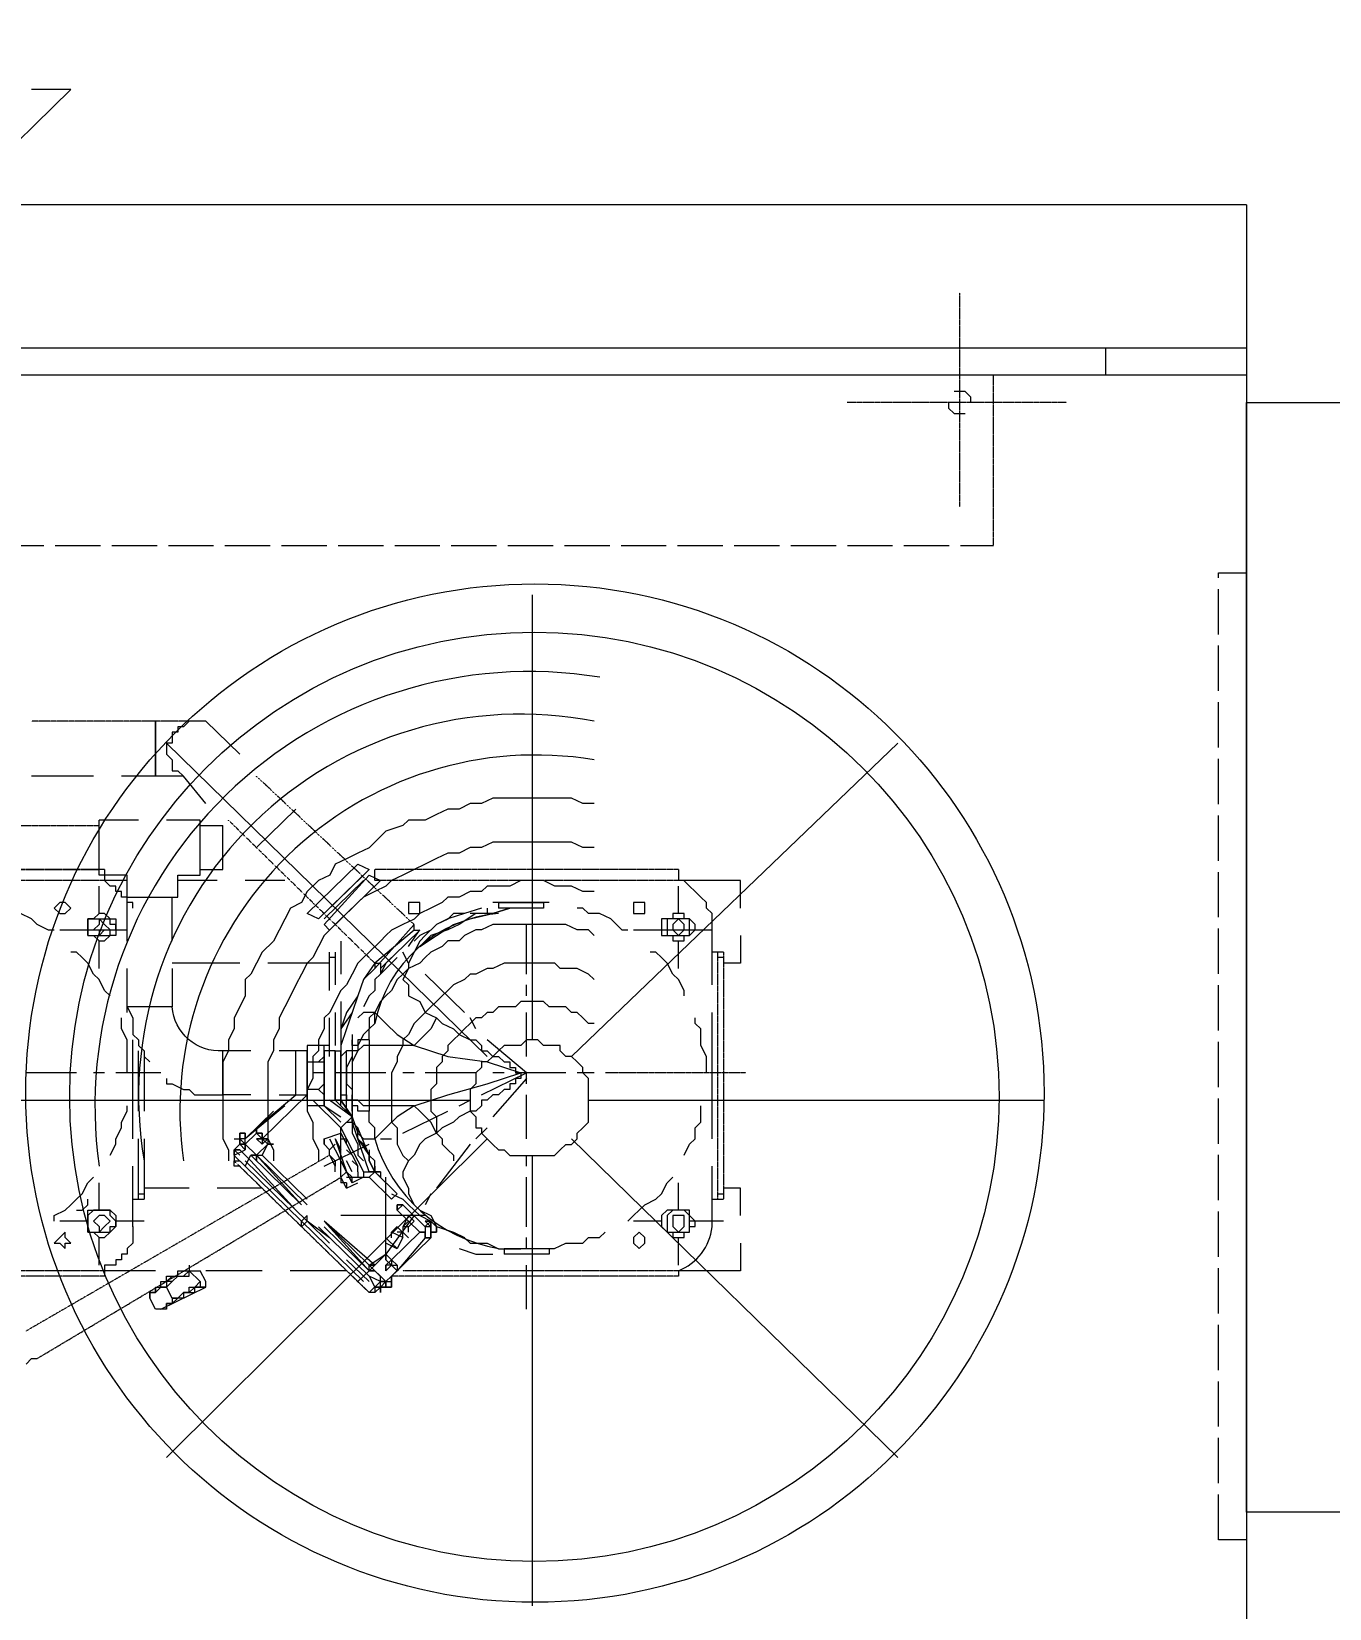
# Model space of a CAD drawing. Header units: metres. Extents: x 841183 to 1048542, y 259326 to 317714.
# Drawn here: x 1011195 to 1012342, y 303530 to 304923 of the extents above; entities that cross this region are included whole.
import ezdxf

# ---------------------------------------------------------------- set-up
doc = ezdxf.new("R2010")
doc.units = ezdxf.units.M
doc.header["$PDMODE"] = 34
doc.linetypes.add('PDF_IMPORT', pattern=[1, 0.8, -0.2])
doc.layers.add('A-REFLECT DOWN', color=252, linetype='Continuous', transparency=0.6)
doc.layers.add('PDF2_Geometry', color=7, linetype='Continuous')
doc.styles.get("Standard").update_dxf_attribs({"font": 'ARIALN.TTF'})
doc.dimstyles.get("Standard").update_dxf_attribs({"dimtxt": 200, "dimasz": 150, "dimexe": 150, "dimexo": 150, "dimgap": 100, "dimtad": 0, "dimtih": 1, "dimtoh": 1, "dimdec": 0, "dimzin": 0, "dimdsep": 46, "dimtxsty": 'Standard', "dimcen": 0.09, "dimadec": 0, "dimazin": 0, "dimtfac": 1, "dimtdec": 0, "dimtofl": 0, "dimtmove": 0, "dimatfit": 3, "dimfxl": 1, "dimtolj": 1, "dimtzin": 0, "dimarcsym": 0})

# ---------------------------------------------------------------- blocks, each defined once
blk = doc.blocks.new('A$C46a051ea')
at = {"layer": 'PDF2_Geometry', "lineweight": 5}
for points in [[(3871.7, 1344.5), (3792.2, 1266.8), (3712.7, 1344.5)], [(3871.7, 1344.4), (3836.9, 1344.4)], [(4910.4, 1242.5), (2778.3, 1242.5), (-1744.5, 1242.5)], [(4910.5, 1242.5), (4910.5, 1092.1), (2778.3, 1092.1)], [(2778.3, 1116.3), (4910.4, 1116.3)], [(4786.2, 1092.1), (4786.2, 1116.3)], [(4910.5, 1092.1), (4910.5, -1092), (2778.3, -1092)], [(4666.9, 1067.8), (4666.9, 1072.6), (4662, 1077.5), (4657, 1077.5), (4652, 1077.5)], [(4647.1, 1067.8), (4647.1, 1062.9), (4652, 1058.1), (4657, 1058.1), (4662, 1058.1)], [(4910.5, 87.4), (4910.5, 1067.8)], [(4910.5, 1067.8), (5213.7, 1067.8)], [(4885.6, 917.3), (4910.5, 917.3)], [(4279.3, 897.9), (4279.3, 504.8)], [(3991, 786.3), (3986, 786.3), (3981.1, 786.3), (3976.1, 786.3), (3971.1, 781.4), (3966.2, 781.4), (3966.2, 776.6), (3961.2, 776.6), (3961.2, 771.7), (3961.2, 766.9), (3956.2, 766.9), (3956.2, 762), (3956.2, 757.2), (3961.2, 752.3), (3961.2, 747.5), (3961.2, 742.6), (3966.2, 742.6), (3971.1, 737.8)], [(4020.8, 757.2), (3991, 786.3)], [(3956.2, 766.9), (4239.5, 490.2)], [(4314.1, 490.2), (4602.3, 766.9)], [(3891.6, 737.7), (3836.9, 737.7)], [(3971.1, 737.7), (3916.5, 737.7)], [(3991, 713.5), (3971.1, 737.7)], [(4333.9, 713.5), (4324, 713.5), (4314.1, 718.3), (4304.1, 718.3), (4289.2, 718.3), (4279.3, 718.3), (4269.3, 718.3), (4259.4, 718.3), (4244.5, 718.3), (4234.5, 713.5), (4224.6, 713.5), (4214.7, 708.6), (4204.7, 708.6), (4194.8, 703.8), (4184.8, 698.9), (4169.9, 698.9), (4165, 694.1), (4150.1, 689.2), (4145.1, 684.4), (4135.1, 674.6), (4125.2, 669.8), (4115.3, 664.9), (4105.3, 660.1), (4100.4, 650.4), (4090.4, 645.5), (4080.5, 635.8), (4075.5, 626.1), (4065.6, 621.3), (4060.6, 611.5), (4055.6, 601.8), (4050.7, 592.1), (4040.7, 582.4), (4035.7, 572.7), (4030.8, 563), (4025.8, 558.2), (4025.8, 543.6), (4020.8, 533.9), (4015.9, 524.2), (4015.9, 514.5), (4010.9, 504.8), (4010.9, 495.1), (4005.9, 485.4), (4005.9, 470.8), (4005.9, 461.1), (4005.9, 451.4), (4005.9, 441.7), (4005.9, 427.1), (4005.9, 417.4), (4010.9, 407.7), (4010.9, 398)], [(3896.6, 650.4), (3896.6, 698.9)], [(3931.4, 698.9), (3896.6, 698.9)], [(3986, 698.9), (3956.2, 698.9)], [(3986, 650.4), (3986, 698.9)], [(4035.7, 674.7), (4070.5, 708.6)], [(3986, 694.1), (4005.9, 694.1)], [(4005.9, 655.2), (4005.9, 694.1)], [(4333.9, 674.7), (4324, 674.7), (4314.1, 679.5), (4304.1, 679.5), (4294.2, 679.5), (4284.2, 679.5), (4274.3, 679.5), (4264.4, 679.5), (4254.4, 679.5), (4244.5, 679.5), (4234.5, 674.7), (4224.6, 674.7), (4214.7, 669.8), (4204.7, 669.8), (4194.8, 665), (4184.8, 660.1), (4174.9, 655.2), (4165, 650.4), (4155, 645.5), (4150.1, 640.7), (4140.1, 635.8), (4130.2, 631), (4125.2, 626.1), (4115.3, 616.4), (4110.3, 611.6), (4100.4, 601.9), (4095.4, 597), (4090.4, 587.3), (4085.4, 577.6), (4080.5, 572.7), (4075.5, 563), (4070.5, 553.3), (4065.6, 543.6), (4060.6, 533.9), (4055.6, 524.2), (4055.6, 514.5), (4050.7, 504.8), (4050.7, 495.1), (4045.7, 485.4), (4045.7, 475.7), (4045.7, 466), (4045.7, 456.2), (4045.7, 446.5), (4045.7, 436.8), (4045.7, 427.1), (4045.7, 417.4), (4050.7, 407.7), (4050.7, 398)], [(3901.5, 655.2), (3901.5, 645.5)], [(3986, 655.2), (4005.9, 655.2)], [(4080.5, 616.4), (4125.2, 660.1)], [(4135.1, 655.2), (4090.4, 611.6), (4080.5, 616.4)], [(4125.2, 660.1), (4135.1, 655.2)], [(4140.1, 645.5), (4140.1, 655.2)], [(4408.5, 655.2), (4408.5, 645.5)], [(3921.4, 650.4), (3896.6, 650.4)], [(3926.4, 621.3), (3926.4, 626.1), (3921.4, 626.1), (3921.4, 631), (3916.5, 631), (3916.5, 635.8), (3911.5, 635.8), (3911.5, 640.7), (3906.5, 640.7), (3901.5, 645.5)], [(3921.4, 645.5), (3901.5, 645.5)], [(3921.4, 631), (3921.4, 650.4)], [(3921.4, 631), (3966.1, 631), (3966.1, 650.4)], [(3966.1, 650.4), (3986, 650.4)], [(4001, 645.5), (3966.2, 645.5)], [(4060.6, 645.5), (4025.8, 645.5)], [(4333.9, 635.8), (4324, 635.8), (4314.1, 640.7), (4309.1, 640.7), (4299.2, 640.7), (4289.2, 645.5), (4279.3, 645.5), (4269.3, 645.5), (4259.4, 640.7), (4249.5, 640.7), (4239.5, 640.7), (4234.5, 635.8), (4224.6, 635.8), (4214.7, 631), (4204.7, 631), (4199.8, 626.1), (4189.8, 621.3), (4179.9, 616.4), (4174.9, 611.5), (4165, 606.7), (4155, 601.8), (4150.1, 597), (4145.1, 592.1), (4135.1, 582.4), (4130.2, 577.6), (4125.2, 572.7), (4120.2, 563), (4115.3, 553.3), (4110.3, 548.5), (4105.3, 538.7), (4100.4, 529), (4095.4, 524.2), (4095.4, 514.5), (4090.4, 504.8), (4090.4, 495.1), (4085.4, 490.2), (4085.4, 480.5), (4085.4, 470.8), (4080.5, 461.1), (4080.5, 451.4), (4080.5, 441.7), (4085.4, 432), (4085.4, 422.3), (4085.4, 417.4), (4090.4, 407.7), (4090.4, 398)], [(4095.4, 606.7), (4135.1, 650.4)], [(4145.1, 645.5), (4100.3, 601.8), (4095.4, 606.7)], [(4135.1, 650.4), (4145.1, 645.5)], [(4438.3, 606.7), (4438.3, 611.6), (4438.3, 616.4), (4433.3, 621.3), (4433.3, 626.1), (4428.4, 631), (4423.4, 635.8), (4418.4, 640.7), (4413.4, 645.5), (4408.5, 645.5)], [(4463.2, 621.3), (4463.2, 645.5), (4408.5, 645.5)], [(3896.6, 616.4), (3896.6, 640.7)], [(3921.4, 592.1), (3921.4, 631)], [(3961.2, 592.1), (3961.2, 631)], [(4408.5, 616.4), (4408.5, 640.7)], [(3856.8, 601.8), (3851.8, 601.8), (3841.9, 606.7), (3836.9, 611.6), (3827, 616.4), (3822, 616.4), (3812.1, 621.3), (3807.1, 621.3)], [(3906.5, 611.6), (3901.5, 616.4), (3896.6, 616.4), (3891.6, 611.6)], [(4234.5, 621.3), (4219.6, 616.4), (4204.7, 611.6), (4194.8, 606.7), (4184.8, 597), (4179.9, 592.1), (4174.9, 582.4), (4169.9, 572.7), (4169.9, 567.9), (4164.9, 558.2), (4169.9, 553.3), (4169.9, 543.6), (4179.9, 538.8), (4184.8, 529), (4194.8, 524.2)], [(4219.6, 616.4), (4209.7, 616.4), (4204.7, 611.5), (4194.8, 606.7), (4189.8, 601.8), (4179.9, 597), (4174.9, 592.1)], [(4239.5, 616.4), (4224.6, 616.4)], [(4239.5, 621.3), (4239.5, 616.4)], [(4294.2, 626.1), (4289.2, 626.1), (4284.2, 626.1), (4274.3, 626.1), (4264.4, 626.1), (4259.4, 626.1), (4249.4, 626.1), (4244.5, 626.1)], [(4249.4, 626.1), (4289.2, 626.1), (4289.2, 621.3)], [(4289.2, 621.3), (4249.4, 621.3)], [(4249.5, 626.1), (4249.5, 621.3)], [(4363.7, 601.8), (4358.8, 601.8), (4353.8, 606.7), (4348.8, 611.6), (4338.9, 616.4), (4329, 616.4), (4324, 621.3), (4319, 621.3)], [(4413.5, 611.6), (4413.5, 616.4), (4408.5, 616.4), (4403.5, 616.4), (4403.5, 611.6)], [(3921.4, 601.8), (3861.8, 601.8)], [(3886.6, 597), (3886.6, 601.8), (3886.6, 606.7), (3886.6, 611.6), (3906.5, 611.6)], [(3891.6, 611.6), (3886.6, 611.6), (3886.6, 606.7), (3886.6, 601.8), (3886.6, 597), (3891.6, 597)], [(4174.9, 601.8), (4140.1, 572.7), (4130.2, 558.2), (4125.2, 543.6), (4120.2, 529), (4110.3, 514.5), (4110.3, 499.9)], [(4333.9, 597), (4329, 601.9), (4319, 601.9), (4309.1, 606.7), (4304.1, 606.7), (4294.2, 606.7), (4284.2, 606.7), (4279.3, 606.7), (4269.3, 606.7), (4259.4, 606.7), (4254.4, 606.7), (4244.5, 606.7), (4234.5, 601.9), (4229.6, 601.9), (4219.6, 597), (4214.7, 592.2), (4204.7, 592.2), (4199.8, 587.3), (4189.8, 582.4), (4184.8, 577.6), (4179.9, 572.7), (4169.9, 567.9), (4165, 563), (4160, 558.2), (4155, 548.5), (4150.1, 543.6), (4145.1, 538.8), (4140.1, 529.1), (4135.1, 524.2), (4135.1, 514.5), (4130.2, 509.6), (4125.2, 499.9), (4125.2, 495.1), (4120.2, 485.4), (4120.2, 475.7), (4120.2, 470.8), (4120.2, 461.1), (4120.2, 451.4), (4120.2, 446.5), (4120.2, 436.8), (4120.2, 427.1), (4120.2, 422.3), (4125.2, 412.6), (4125.2, 402.9), (4130.2, 398)], [(4174.9, 601.9), (4174.9, 606.7), (4140.1, 567.9)], [(4140.1, 572.7), (4145.1, 572.7), (4145.1, 567.9), (4179.9, 601.8)], [(4179.9, 601.8), (4145.1, 567.9)], [(4169.9, 587.3), (4179.9, 601.9)], [(4174.9, 601.8), (4179.9, 601.8)], [(4274.3, 563), (4274.3, 606.7)], [(4438.3, 601.8), (4368.7, 601.8)], [(4418.4, 611.6), (4398.6, 611.6), (4393.6, 611.6), (4393.6, 606.7), (4393.6, 601.8), (4393.6, 597), (4398.6, 597)], [(4403.5, 611.6), (4398.5, 611.6), (4398.5, 606.7), (4398.5, 601.8), (4398.5, 597), (4403.5, 597)], [(4413.5, 597), (4418.4, 597), (4418.4, 601.9), (4418.4, 606.7), (4418.4, 611.6), (4413.5, 611.6)], [(4418.4, 597), (4423.4, 601.9), (4423.4, 606.7), (4418.4, 611.6)], [(4438.3, 553.3), (4438.3, 606.7)], [(3886.6, 597), (3906.5, 597)], [(3891.6, 597), (3896.6, 592.2), (3901.5, 592.2), (3906.5, 597)], [(3896.6, 567.9), (3896.6, 592.1)], [(4110.3, 592.1), (4110.3, 563)], [(4398.6, 597), (4418.4, 597)], [(4403.5, 597), (4403.5, 592.2), (4408.5, 592.2), (4413.5, 592.2), (4413.5, 597)], [(4408.5, 567.9), (4408.5, 592.1)], [(4463.2, 597), (4463.2, 572.7)], [(3906.5, 543.6), (3901.5, 548.5), (3896.6, 558.2), (3891.6, 563), (3886.6, 572.7), (3881.7, 577.6), (3876.7, 582.4), (3871.7, 582.4)], [(4020.8, 572.7), (3961.2, 572.7)], [(4100.3, 572.7), (4045.7, 572.7)], [(4100.3, 548.5), (4100.3, 582.4)], [(4105.3, 577.6), (4100.3, 577.6)], [(4105.3, 582.4), (4105.3, 553.3)], [(4140.1, 572.7), (4140.1, 567.9), (4130.2, 558.2), (4125.2, 543.6), (4115.3, 529), (4110.3, 514.5), (4110.3, 499.9)], [(4155, 577.6), (4150, 572.7), (4145.1, 563), (4140.1, 558.2), (4140.1, 548.5), (4135.1, 543.6), (4130.2, 533.9)], [(4160, 577.6), (4145.1, 563)], [(4333.9, 558.2), (4329, 563), (4319, 567.9), (4314.1, 567.9), (4304.1, 567.9), (4299.2, 572.7), (4289.2, 572.7), (4284.2, 572.7), (4274.3, 572.7), (4269.3, 572.7), (4259.4, 572.7), (4254.4, 572.7), (4244.5, 567.9), (4239.5, 567.9), (4229.6, 563), (4224.6, 563), (4219.6, 558.2), (4209.7, 553.3), (4204.7, 548.5), (4199.8, 543.6), (4194.8, 538.7), (4189.8, 533.9), (4184.8, 529), (4179.9, 524.2), (4174.9, 519.3), (4169.9, 509.6), (4165, 504.8), (4165, 499.9), (4160, 490.2), (4160, 485.4), (4155, 475.7), (4155, 470.8), (4155, 461.1), (4155, 456.2), (4155, 446.5), (4155, 441.7), (4155, 432), (4160, 427.1), (4160, 417.4), (4160, 412.6), (4165, 402.8), (4169.9, 398)], [(4169.9, 572.7), (4164.9, 582.4)], [(4413.5, 543.6), (4413.5, 548.5), (4408.5, 558.2), (4403.5, 563), (4398.5, 572.7), (4393.6, 577.6), (4388.6, 582.4), (4383.6, 582.4)], [(4448.2, 582.4), (4438.3, 582.4)], [(4448.2, 577.6), (4443.3, 577.6)], [(4463.2, 572.7), (4448.3, 572.7)], [(3961.2, 567.9), (3961.2, 533.9), (3921.4, 533.9)], [(3921.4, 529.1), (3921.4, 567.9)], [(4145.1, 567.9), (4145.1, 563)], [(4219.6, 529.1), (4184.8, 563)], [(4274.3, 543.6), (4274.3, 553.3)], [(3921.4, 533.9), (3926.4, 524.2), (3926.4, 519.3), (3926.4, 514.5), (3926.4, 509.6), (3931.4, 504.8), (3931.4, 499.9), (3936.3, 495.1), (3936.3, 490.2), (3941.3, 485.4)], [(4110.3, 538.7), (4110.3, 509.6)], [(4333.9, 519.4), (4329, 519.4), (4324, 524.2), (4319, 529.1), (4314.1, 529.1), (4309.1, 533.9), (4299.2, 533.9), (4294.2, 533.9), (4289.2, 538.8), (4284.2, 538.8), (4274.3, 538.8), (4269.3, 538.8), (4264.4, 533.9), (4259.4, 533.9), (4249.5, 533.9), (4244.5, 529.1), (4239.5, 529.1), (4234.5, 524.2), (4229.6, 524.2), (4224.6, 519.4), (4219.6, 514.5), (4214.7, 509.6), (4209.7, 504.8), (4204.7, 499.9), (4204.7, 495.1), (4199.8, 490.2), (4199.8, 485.4), (4194.8, 480.5), (4194.8, 470.8), (4194.8, 466), (4189.8, 461.1), (4189.8, 456.3), (4189.8, 446.5), (4189.8, 441.7), (4194.8, 436.8), (4194.8, 432), (4194.8, 422.3), (4199.8, 417.4), (4199.8, 412.6), (4204.7, 407.7), (4209.7, 402.9), (4209.7, 398)], [(3921.4, 475.7), (3921.4, 480.5), (3921.4, 490.2), (3921.4, 499.9), (3921.4, 504.8), (3916.4, 514.5), (3916.4, 519.3), (3916.4, 524.2)], [(4100.3, 490.2), (4100.3, 524.2)], [(4105.3, 529.1), (4105.3, 499.9)], [(4120.2, 529.1), (4115.3, 514.5), (4110.3, 499.9)], [(4135.1, 504.8), (4135.1, 514.5), (4140.1, 519.4), (4140.1, 529.1), (4135.1, 529.1), (4130.2, 529.1), (4125.2, 524.2)], [(4140.1, 529.1), (4150.1, 519.4), (4160, 509.6), (4174.9, 499.9)], [(4194.8, 524.2), (4189.8, 514.5), (4179.9, 504.8), (4174.9, 499.9), (4204.7, 490.2), (4239.5, 485.4), (4269.3, 475.7)], [(4194.8, 524.2), (4199.8, 519.3), (4209.7, 514.5), (4214.7, 509.6), (4224.6, 504.8), (4229.6, 504.8), (4234.5, 499.9), (4234.5, 495.1), (4239.5, 495.1), (4244.5, 490.2), (4249.5, 490.2), (4254.4, 485.4), (4259.4, 485.4), (4259.4, 480.5), (4264.4, 480.5), (4264.4, 475.7), (4269.3, 475.7)], [(4229.6, 514.5), (4224.6, 524.2)], [(4274.3, 490.2), (4274.3, 529)], [(4433.3, 475.7), (4433.3, 480.5), (4433.3, 490.2), (4428.4, 499.9), (4428.4, 504.8), (4428.4, 514.5), (4423.4, 519.3), (4423.4, 524.2)], [(4438.3, 475.7), (4438.3, 529.1)], [(3926.4, 475.7), (3926.4, 504.8)], [(4120.2, 509.6), (4120.2, 504.8), (4120.2, 499.9), (4120.2, 490.2), (4115.3, 480.5), (4115.3, 475.7), (4115.3, 466), (4120.2, 461.1)], [(4135.1, 504.8), (4130.2, 504.8), (4125.2, 504.8), (4125.2, 499.9), (4120.2, 499.9), (4120.2, 495.1), (4120.2, 451.4)], [(4120.2, 499.9), (4120.2, 504.8)], [(4135.1, 504.8), (4135.1, 441.7)], [(4274.3, 475.7), (4239.5, 504.8)], [(3931.4, 441.7), (3931.4, 495.1)], [(3936.3, 490.2), (3936.3, 441.7)], [(4030.8, 495.1), (4005.9, 495.1)], [(4080.5, 495.1), (4055.6, 495.1)], [(4070.5, 456.2), (4070.5, 495.1)], [(4090.4, 499.9), (4080.5, 499.9)], [(4080.5, 499.9), (4080.5, 495.1), (4080.5, 490.2), (4080.5, 485.4)], [(4080.5, 485.4), (4090.4, 485.4), (4095.4, 490.2), (4095.4, 495.1), (4095.4, 499.9), (4090.4, 499.9)], [(4100.3, 499.9), (4080.5, 499.9)], [(4080.5, 451.4), (4080.5, 495.1)], [(4105.3, 495.1), (4105.3, 451.4), (4105.3, 495.1), (4095.4, 495.1)], [(4095.4, 451.4), (4095.4, 495.1)], [(4105.3, 495.1), (4110.3, 495.1), (4110.3, 490.2), (4115.3, 495.1)], [(4110.3, 499.9), (4110.3, 451.4), (4110.3, 495.1)], [(4110.3, 451.4), (4110.3, 456.2), (4115.2, 456.2), (4115.2, 451.4), (4115.2, 495.1)], [(4120.2, 495.1), (4115.3, 495.1)], [(4174.9, 499.9), (4135.1, 499.9), (4130.2, 499.9), (4125.2, 495.1), (4120.2, 495.1), (4120.2, 490.2)], [(3876.7, 475.7), (3832, 475.7)], [(3901.5, 475.7), (3891.6, 475.7)], [(3951.2, 475.7), (3911.5, 475.7)], [(3926.4, 417.4), (3926.4, 475.6)], [(4080.5, 485.4), (4080.5, 480.5), (4080.5, 475.7)], [(4080.5, 475.7), (4080.5, 470.8), (4080.5, 466), (4080.5, 461.1)], [(4095.4, 475.7), (4085.4, 475.7)], [(4090.4, 485.4), (4095.4, 485.4), (4095.4, 480.5), (4095.4, 475.7)], [(4150.1, 475.7), (4105.3, 475.7)], [(4174.9, 475.7), (4165, 475.7)], [(4174.9, 446.5), (4204.7, 456.3), (4239.5, 466), (4269.3, 475.7), (4269.3, 470.8), (4264.4, 470.8), (4264.4, 466), (4259.4, 466), (4259.4, 461.1), (4254.4, 461.1), (4249.5, 456.3), (4244.5, 456.3), (4239.5, 451.4), (4234.5, 451.4), (4234.5, 446.5), (4229.6, 441.7), (4224.6, 441.7), (4214.7, 436.8), (4209.7, 432), (4199.8, 427.1), (4194.8, 422.3)], [(4229.6, 475.7), (4184.8, 475.7)], [(4234.5, 456.2), (4274.3, 475.7)], [(4254.4, 475.7), (4244.5, 475.7)], [(4309.1, 475.7), (4264.3, 475.7)], [(4274.3, 466), (4274.3, 475.7)], [(4333.9, 475.7), (4319, 475.7)], [(4438.3, 417.4), (4438.3, 475.6)], [(4090.4, 461.1), (4095.4, 456.2), (4095.4, 451.4), (4095.4, 446.5), (4090.4, 446.5), (4080.5, 446.5)], [(4090.4, 461.1), (4080.5, 461.1), (4080.5, 456.2), (4080.5, 451.4), (4080.5, 446.5)], [(4090.4, 461.1), (4095.4, 465.9)], [(4274.3, 470.8), (4244.5, 436.8)], [(3822, 451.4), (4224.6, 451.4)], [(3906.5, 402.9), (3911.5, 412.6), (3911.5, 417.4), (3916.5, 427.1), (3916.5, 432), (3921.4, 441.7), (3921.4, 446.5)], [(4030.8, 456.2), (4005.9, 456.2)], [(4060.6, 446.5), (4025.8, 417.4)], [(4035.7, 427.1), (4070.5, 456.2)], [(4055.6, 456.2), (4080.5, 456.2), (4040.7, 417.4)], [(4110.3, 427.1), (4085.4, 451.4)], [(4095.4, 451.4), (4105.3, 451.4), (4120.2, 436.8)], [(4110.3, 432), (4095.4, 446.5), (4095.4, 451.4)], [(4095.4, 446.5), (4110.3, 436.8)], [(4140.1, 393.1), (4140.1, 398), (4135.1, 402.8), (4130.2, 412.6), (4125.2, 417.4), (4125.2, 427.1), (4120.2, 432), (4120.2, 436.8), (4100.3, 451.4)], [(4110.3, 446.5), (4110.3, 456.2)], [(4115.2, 441.7), (4115.2, 451.4)], [(4135.1, 441.7), (4130.2, 441.7), (4125.2, 441.7), (4125.2, 446.5), (4120.2, 446.5), (4120.2, 451.4), (4115.3, 451.4)], [(4174.9, 446.5), (4135.1, 446.5), (4130.2, 446.5), (4125.2, 451.4), (4120.2, 451.4), (4120.2, 456.2)], [(4120.2, 441.7), (4120.2, 446.5)], [(4194.8, 422.3), (4189.8, 432), (4179.9, 441.7), (4174.9, 446.5), (4160, 436.8), (4150, 427.1), (4140.1, 417.4)], [(4214.7, 446.5), (4224.6, 451.4)], [(4274.3, 417.4), (4274.3, 456.2)], [(4329, 451.4), (4731.5, 451.4)], [(4413.5, 402.9), (4418.4, 412.6), (4423.4, 417.4), (4423.4, 427.1), (4428.4, 432), (4428.4, 441.7), (4428.4, 446.5)], [(4120.2, 436.8), (4110.3, 427.1), (4115.3, 432), (4120.2, 432)], [(4125.2, 427.1), (4120.2, 432)], [(4135.1, 388.3), (4120.2, 432)], [(4140.1, 417.4), (4140.1, 427.1), (4135.1, 432), (4135.1, 441.7)], [(4165, 422.3), (4204.7, 441.7)], [(4020.8, 422.3), (4025.8, 422.3), (4025.8, 417.4), (4020.8, 417.4)], [(4020.8, 417.4), (4020.8, 422.3), (4020.8, 417.4), (4025.8, 412.6), (4025.8, 417.4)], [(4025.8, 417.4), (4025.8, 422.3), (4020.8, 422.3), (4025.8, 422.3)], [(4020.8, 422.3), (4020.8, 417.4)], [(4035.7, 422.3), (4035.7, 427.1), (4035.7, 422.3)], [(4035.7, 422.3), (4040.7, 417.4)], [(4095.4, 417.4), (4095.4, 412.6), (4095.4, 417.4), (4110.3, 422.3)], [(4110.3, 427.1), (4130.2, 388.3), (4135.1, 388.3)], [(4110.3, 422.3), (4125.2, 393.2)], [(4135.1, 402.9), (4125.2, 427.1)], [(4194.8, 422.3), (4184.8, 417.4), (4179.9, 412.6), (4174.9, 402.9), (4169.9, 398), (4165, 388.3), (4165, 383.4), (4169.9, 373.7), (4169.9, 368.9), (4174.9, 359.2), (4179.9, 354.3), (4189.8, 349.5), (4194.8, 339.8), (4209.7, 334.9), (4219.6, 330.1)], [(4239.5, 427.1), (4229.6, 417.4)], [(3931.4, 364), (3931.4, 417.4)], [(3936.3, 417.4), (3936.3, 364)], [(3956.2, 135.9), (4239.5, 417.4)], [(4015.8, 417.4), (4020.8, 417.4), (4020.8, 412.6)], [(4015.8, 407.7), (4020.8, 412.6), (4020.8, 417.4)], [(4015.8, 417.4), (4020.8, 417.4), (4020.8, 412.6)], [(4015.8, 402.9), (4015.8, 407.7)], [(4020.8, 402.9), (4015.8, 407.7)], [(4015.8, 407.7), (4015.8, 402.9)], [(4015.9, 402.9), (4025.8, 407.7), (4025.8, 412.6)], [(4020.8, 412.6), (4025.8, 412.6), (4035.7, 402.9), (4025.8, 412.6), (4035.7, 402.9)], [(4025.8, 412.6), (4020.8, 412.6), (4025.8, 407.7)], [(4045.7, 417.4), (4040.7, 412.6), (4035.7, 417.4), (4040.7, 412.6), (4035.7, 417.4), (4040.7, 412.6)], [(4045.7, 412.6), (4035.7, 402.9), (4035.7, 398)], [(4035.7, 398), (4035.7, 402.9), (4045.7, 412.6)], [(4035.7, 402.9), (4040.7, 402.9), (4045.7, 412.6), (4050.6, 412.6)], [(4045.7, 417.4), (4045.7, 412.6), (4050.6, 412.6), (4045.7, 412.6), (4040.7, 417.4)], [(4040.7, 417.4), (4045.7, 417.4)], [(4040.7, 417.4), (4040.7, 412.6)], [(4095.4, 412.6), (4100.3, 407.7)], [(4095.4, 393.1), (4135.1, 412.6)], [(4100.3, 417.4), (4120.2, 378.6)], [(4100.3, 402.9), (4100.3, 407.7), (4105.3, 412.6)], [(4105.3, 417.4), (4115.2, 388.3), (4120.2, 383.4)], [(4105.3, 407.7), (4110.3, 398)], [(4110.3, 417.4), (4115.3, 417.4)], [(4115.2, 412.6), (4115.2, 417.4)], [(4120.2, 402.9), (4115.3, 407.7)], [(4125.2, 417.4), (4135.1, 402.8)], [(4135.1, 407.7), (4135.1, 402.9)], [(4145.1, 417.4), (4155, 417.4)], [(4224.6, 412.6), (4194.8, 373.7)], [(4314.1, 417.4), (4602.3, 135.9)], [(3926.4, 339.7), (3926.4, 393.1)], [(4015.8, 402.9), (4015.8, 398), (4020.8, 398)], [(4020.8, 393.1), (4015.8, 393.1), (4015.8, 398)], [(4025.8, 393.1), (4015.9, 402.8)], [(4025.8, 393.1), (4030.8, 402.9), (4035.7, 402.9)], [(4080.5, 349.5), (4075.5, 344.6), (4025.8, 393.2)], [(4035.7, 402.9), (4030.8, 402.9)], [(4030.8, 402.9), (4075.5, 359.2)], [(4070.5, 354.3), (4030.8, 398)], [(4080.5, 359.2), (4035.7, 402.9)], [(4080.5, 364), (4040.7, 402.9)], [(4100.3, 402.9), (4105.3, 398), (4105.3, 393.2)], [(4100.3, 402.9), (4105.3, 393.1)], [(4105.3, 388.3), (4105.3, 393.2)], [(4120.2, 378.6), (4110.3, 398)], [(4120.2, 388.3), (4115.3, 398)], [(4125.2, 388.3), (4125.2, 393.1), (4120.2, 398)], [(4135.1, 398), (4140.1, 388.3), (4135.1, 398), (4135.1, 402.9)], [(4135.1, 398), (4140.1, 388.3), (4140.1, 393.2)], [(4140.1, 393.1), (4140.1, 388.3)], [(4274.3, 393.1), (4274.3, 402.8)], [(4279.3, 402.9), (4279.3, 4.9)], [(3856.8, 344.6), (3856.8, 349.5), (3866.7, 354.3), (3871.7, 359.2), (3876.7, 364), (3881.7, 368.9), (3886.6, 378.6), (3891.6, 383.4)], [(3896.6, 354.3), (3896.6, 378.6)], [(4110.3, 383.4), (4115.3, 388.3)], [(4115.3, 373.7), (4110.3, 383.4), (4110.3, 378.6)], [(4115.2, 378.6), (4110.3, 378.6)], [(4115.2, 383.4), (4120.2, 383.4)], [(4115.2, 378.6), (4115.2, 373.7), (4125.2, 378.6)], [(4130.2, 383.4), (4120.2, 378.6), (4120.2, 383.4)], [(4120.2, 383.4), (4130.2, 383.4)], [(4125.2, 388.3), (4125.2, 383.4)], [(4130.2, 388.3), (4130.2, 383.4), (4135.1, 383.4), (4140.1, 388.3)], [(4135.1, 383.5), (4155, 364), (4160, 368.9)], [(4135.1, 305.8), (4150.1, 315.5), (4150.1, 310.6), (4150.1, 315.5), (4150.1, 383.4)], [(4145.1, 383.4), (4140.1, 388.3)], [(4160, 368.9), (4140.1, 388.3)], [(4145.1, 388.3), (4145.1, 383.4)], [(4274.3, 339.7), (4274.3, 383.4)], [(4363.7, 344.6), (4368.7, 349.5), (4373.7, 354.3), (4378.7, 359.2), (4388.6, 364), (4393.6, 368.9), (4398.5, 378.6), (4403.5, 383.4)], [(4408.5, 354.3), (4408.5, 378.6)], [(3876.7, 354.3), (3881.7, 354.3), (3886.6, 359.2), (3886.6, 364)], [(3926.4, 364), (3936.3, 364)], [(3931.4, 368.9), (3936.3, 368.9)], [(3976.1, 373.7), (3936.3, 373.7)], [(4040.7, 373.7), (4000.9, 373.7)], [(4155, 368.9), (4165, 364), (4169.9, 359.2), (4174.9, 354.3), (4179.9, 349.5), (4189.8, 344.6), (4194.8, 339.8)], [(4189.8, 368.9), (4184.8, 359.2)], [(4438.3, 364), (4448.2, 364)], [(4443.3, 368.9), (4448.3, 368.9)], [(4463.2, 373.7), (4448.3, 373.7)], [(4463.2, 349.5), (4463.2, 373.7)], [(3886.6, 334.9), (3886.6, 339.8), (3886.6, 344.6), (3886.6, 349.5), (3886.6, 354.3), (3906.5, 354.3)], [(3891.6, 354.3), (3886.6, 349.5), (3886.6, 344.6), (3886.6, 339.8), (3886.6, 334.9), (3891.6, 334.9)], [(3906.5, 354.3), (3901.5, 354.3), (3896.6, 354.3), (3891.6, 354.3)], [(4080.5, 344.6), (4080.5, 349.5)], [(4184.8, 349.5), (4110.3, 349.5)], [(4174.9, 349.5), (4150, 315.5)], [(4160, 359.2), (4165, 359.2), (4160, 359.2), (4165, 359.2), (4160, 354.3)], [(4184.8, 339.8), (4184.8, 334.9), (4179.9, 334.9), (4160, 354.3)], [(4184.8, 339.7), (4165, 359.2)], [(4169.9, 349.5), (4165, 339.7), (4169.9, 344.6)], [(4169.9, 349.5), (4174.9, 344.6)], [(4418.4, 354.3), (4398.6, 354.3), (4393.6, 349.5), (4393.6, 344.6), (4393.6, 339.8), (4398.6, 334.9)], [(4403.5, 354.3), (4398.5, 349.5), (4398.5, 344.6), (4398.5, 339.8), (4398.5, 334.9), (4403.5, 334.9)], [(4413.5, 354.3), (4408.5, 354.3), (4403.5, 354.3)], [(4413.5, 334.9), (4418.4, 334.9), (4418.4, 339.8), (4418.4, 344.6), (4418.4, 349.5), (4413.5, 354.3)], [(4418.4, 334.9), (4418.4, 339.8), (4423.4, 339.8), (4423.4, 344.6), (4418.4, 349.5), (4418.4, 354.3)], [(3886.6, 344.6), (3861.8, 344.6)], [(3886.6, 334.9), (3906.5, 334.9)], [(3891.6, 334.9), (3896.6, 330.1), (3901.5, 330.1), (3906.5, 334.9)], [(3926.4, 339.8), (3926.4, 334.9), (3926.4, 330.1), (3926.4, 325.2), (3921.4, 320.4), (3921.4, 315.5), (3916.4, 315.5), (3916.4, 310.6), (3911.5, 310.6), (3911.5, 305.8), (3906.5, 305.8), (3901.5, 305.8), (3901.5, 300.9), (3901.5, 296.1)], [(3936.3, 344.6), (3911.5, 344.6)], [(4080.5, 344.6), (4075.5, 339.7), (4075.5, 344.6)], [(4130.2, 291.2), (4075.5, 344.6)], [(4100.3, 330), (4080.5, 344.6)], [(4100.3, 325.2), (4080.5, 344.6)], [(4135.1, 296.1), (4090.4, 339.7)], [(4095.4, 344.6), (4135.1, 300.9), (4135.1, 305.8)], [(4140.1, 305.8), (4095.4, 344.6)], [(4095.4, 339.7), (4135.1, 300.9)], [(4165, 330.1), (4155, 334.9), (4160, 339.8)], [(4155, 330), (4155, 334.9)], [(4155, 310.6), (4179.9, 334.9)], [(4169.9, 330), (4160, 339.7)], [(4160, 339.7), (4169.9, 330)], [(4165, 330.1), (4165, 334.9), (4160, 334.9)], [(4169.9, 339.7), (4165, 339.7), (4165, 334.9)], [(4165, 330), (4165, 334.9)], [(4169.9, 334.9), (4169.9, 339.7), (4174.9, 344.6)], [(4184.8, 344.6), (4189.8, 344.6), (4184.8, 339.8)], [(4184.8, 344.6), (4189.8, 344.6)], [(4184.8, 344.6), (4189.8, 344.6)], [(4184.8, 344.6), (4189.8, 344.6)], [(4184.8, 344.6), (4189.8, 344.6)], [(4184.8, 344.6), (4189.8, 344.6)], [(4189.8, 339.7), (4184.8, 344.6), (4189.8, 339.7), (4189.8, 344.6)], [(4184.8, 330), (4189.8, 330), (4189.8, 334.9), (4189.8, 339.7), (4184.8, 339.7)], [(4189.8, 344.6), (4194.8, 339.8), (4194.8, 334.9), (4189.8, 334.9), (4189.8, 330.1)], [(4189.8, 339.7), (4189.8, 334.9), (4189.8, 330), (4189.8, 334.9), (4194.8, 334.9), (4194.8, 339.7), (4189.8, 344.6)], [(4254.4, 320.4), (4294.2, 320.4), (4299.1, 320.4), (4309.1, 325.2), (4314.1, 325.2), (4324, 325.2), (4329, 330.1), (4338.9, 330.1), (4343.9, 334.9)], [(4393.6, 344.6), (4368.7, 344.6)], [(4398.6, 334.9), (4418.4, 334.9)], [(4403.5, 334.9), (4403.5, 330.1), (4408.5, 330.1), (4413.5, 330.1), (4413.5, 334.9)], [(4448.2, 344.6), (4418.4, 344.6)], [(3896.6, 305.8), (3896.6, 330)], [(4160, 320.3), (4150.1, 325.2), (4150.1, 330.1)], [(4150.1, 330), (4160, 320.3)], [(4164.9, 330.1), (4160, 320.4), (4155, 325.2)], [(4189.8, 330), (4184.8, 330), (4160, 300.9)], [(4165, 305.8), (4189.8, 330)], [(4219.6, 330), (4224.6, 325.2), (4234.5, 325.2), (4239.5, 325.2), (4249.4, 320.3), (4259.4, 320.3), (4264.4, 320.3), (4269.3, 320.3)], [(4274.3, 320.4), (4274.3, 330.1)], [(4408.5, 305.8), (4408.5, 330)], [(4135.1, 305.8), (4140.1, 305.8), (4150, 315.5)], [(4150.1, 315.5), (4135.1, 300.9)], [(4150.1, 310.6), (4155, 305.8)], [(4160, 305.8), (4155, 310.6), (4155, 305.8)], [(4214.7, 320.4), (4229.6, 315.5), (4244.5, 315.5)], [(4254.4, 320.4), (4254.4, 315.5)], [(4294.2, 315.5), (4254.4, 315.5)], [(4294.2, 320.4), (4294.2, 315.5)], [(3946.3, 300.9), (3901.5, 300.9)], [(3946.3, 286.4), (3951.2, 286.4), (3951.2, 291.2), (3956.2, 291.2), (3961.2, 296.1), (3966.1, 296.1), (3966.1, 300.9), (3971.1, 300.9), (3976.1, 300.9)], [(3946.3, 281.5), (3946.3, 286.4), (3951.2, 286.4), (3951.2, 291.2), (3956.2, 291.2), (3956.2, 296.1), (3961.2, 296.1), (3966.1, 296.1), (3966.1, 300.9), (3971.1, 300.9), (3976.1, 300.9)], [(3966.1, 296.1), (3961.2, 291.2), (3956.2, 291.2), (3956.2, 286.4), (3951.2, 286.4), (3946.3, 281.5), (3951.2, 286.4), (3956.2, 286.4)], [(3961.2, 276.7), (3956.2, 286.4), (3961.2, 291.2), (3966.1, 296.1), (3971.1, 296.1), (3976.1, 296.1), (3976.1, 300.9)], [(3966.1, 296.1), (3971.1, 296.1), (3976.1, 300.9), (3981, 300.9)], [(3976.1, 305.8), (3976.1, 300.9)], [(3976.1, 305.8), (3976.1, 300.9), (3981.1, 300.9)], [(3976.1, 300.9), (3986, 291.2), (3986, 286.4)], [(3981.1, 300.9), (3986, 300.9)], [(3991, 291.2), (3986, 300.9)], [(4040.7, 300.9), (3991, 300.9)], [(4115.2, 300.9), (4065.5, 300.9)], [(4125.2, 291.2), (4135.1, 300.9), (4140.1, 300.9)], [(4150.1, 291.2), (4135.1, 305.8)], [(4145.1, 291.2), (4135.1, 296.1), (4140.1, 286.4)], [(4150, 291.2), (4160, 300.9), (4150, 291.2), (4145.1, 286.4)], [(4150, 291.2), (4145.1, 291.2), (4145.1, 296.1)], [(4155, 305.8), (4160, 300.9), (4155, 305.8), (4150, 300.9), (4155, 305.8), (4160, 305.8)], [(4155, 305.8), (4150.1, 305.8), (4150.1, 300.9)], [(4150.1, 300.9), (4150.1, 305.8)], [(4155, 296.1), (4165, 305.8)], [(4155, 291.2), (4155, 296.1), (4155, 291.2), (4155, 286.4)], [(4160, 305.8), (4160, 300.9)], [(4274.3, 267), (4274.3, 305.8)], [(4408.5, 300.9), (4408.5, 296.1)], [(3946.3, 281.5), (3941.3, 281.5), (3941.3, 276.7), (3941.3, 281.5)], [(3941.3, 281.5), (3946.3, 281.5)], [(3976.1, 281.5), (3971.1, 281.5), (3971.1, 276.7), (3966.1, 276.7), (3961.2, 276.7), (3961.2, 271.8), (3956.2, 271.8), (3956.2, 267), (3951.2, 267), (3946.3, 267), (3941.3, 276.7)], [(3951.2, 267), (3991, 286.4)], [(3961.2, 271.8), (3966.2, 276.7), (3971.1, 281.5), (3976.1, 281.5), (3981.1, 281.5), (3981.1, 286.4), (3986, 286.4)], [(3961.2, 276.7), (3966.2, 276.7), (3971.1, 281.5), (3976.1, 281.5)], [(3976.1, 281.5), (3976.1, 286.4), (3981.1, 286.4), (3986, 291.2)], [(3991, 286.4), (3986, 286.4), (3981.1, 286.4), (3976.1, 281.5)], [(3986, 286.4), (3991, 286.4), (3991, 291.2)], [(3991, 286.4), (3991, 291.2)], [(4125.2, 291.2), (4135.1, 281.5)], [(4140.1, 281.5), (4135.1, 281.5), (4130.2, 286.4)], [(4145.1, 286.4), (4145.1, 291.2), (4135.1, 281.5)], [(4140.1, 286.4), (4140.1, 281.5)], [(4140.1, 286.4), (4140.1, 281.5), (4145.1, 286.4)], [(4150.1, 286.4), (4145.1, 286.4), (4150.1, 286.4), (4150.1, 291.2)], [(4145.1, 291.2), (4150.1, 291.2), (4155, 291.2)], [(4155, 286.4), (4150, 286.4)], [(3956.2, 267), (3951.2, 267), (3946.3, 267)], [(3961.2, 276.7), (3961.2, 271.8), (3956.2, 271.8), (3956.2, 267)], [(3956.2, 267), (3956.2, 271.8), (3961.2, 271.8)], [(3832, 218.4), (3836.9, 223.3), (3841.9, 223.3)], [(5213.7, 87.4), (4910.5, 87.4)], [(4910.5, 63.1), (4885.6, 63.1)]]:
    blk.add_lwpolyline(points, dxfattribs=at)
at = {"layer": 'PDF2_Geometry', "linetype": 'PDF_IMPORT', "lineweight": 5, "ltscale": 0.025581}
blk.add_lwpolyline([(4657, 1164.8), (4657, 975.6)], dxfattribs=at)
at = {"layer": 'PDF2_Geometry', "linetype": 'PDF_IMPORT', "lineweight": 5, "ltscale": 0.023256}
blk.add_lwpolyline([(4686.8, 941.6), (4686.8, 1092)], dxfattribs=at)
at = {"layer": 'PDF2_Geometry', "linetype": 'PDF_IMPORT', "lineweight": 5, "ltscale": 0.023814}
for points in [[(4751.4, 1067.8), (4557.6, 1067.8)], [(3991, 786.3), (3836.9, 786.3)], [(3474.1, 694.1), (3896.6, 694.1)], [(3901.5, 655.2), (3628.2, 655.2)], [(4408.5, 655.2), (4140.1, 655.2)], [(3901.5, 645.5), (3628.2, 645.5)], [(4408.5, 645.5), (4140.1, 645.5)], [(3901.5, 300.9), (3628.2, 300.9)], [(3901.5, 296.1), (3628.2, 296.1)], [(4408.5, 296.1), (4155, 296.1)], [(4408.5, 300.9), (4164.9, 300.9)]]:
    blk.add_lwpolyline(points, dxfattribs=at)
at = {"layer": 'PDF2_Geometry', "linetype": 'PDF_IMPORT', "lineweight": 5, "ltscale": 50}
for points in [[(2857.8, 941.6), (4686.8, 941.6)], [(4885.6, 63.1), (4885.6, 917.3)]]:
    blk.add_lwpolyline(points, dxfattribs=at)
at = {"layer": 'PDF2_Geometry', "lineweight": 5}
for points in [[(3946.3, 786.3), (3946.3, 737.7)], [(4095.4, 616.4), (4130.2, 650.4)], [(4095.4, 611.6), (4130.2, 645.5)], [(4095.4, 611.6), (4130.2, 645.5)], [(3866.7, 616.4), (3871.7, 621.3), (3866.7, 626.1), (3861.8, 626.1), (3856.8, 621.3), (3861.8, 616.4)], [(4174.9, 616.4), (4179.9, 616.4), (4179.9, 621.3), (4179.9, 626.1), (4174.9, 626.1), (4169.9, 626.1), (4169.9, 621.3), (4169.9, 616.4)], [(4179.9, 587.3), (4194.8, 597), (4209.7, 606.7), (4224.6, 611.6), (4244.5, 616.4), (4259.4, 621.3), (4244.5, 616.4), (4229.6, 616.4), (4214.7, 606.7), (4204.7, 601.9), (4189.8, 597)], [(4373.7, 616.4), (4378.7, 616.4), (4378.7, 621.3), (4378.7, 626.1), (4373.7, 626.1), (4368.7, 626.1), (4368.7, 621.3), (4368.7, 616.4)], [(3896.6, 597), (3901.5, 601.9), (3906.5, 601.9), (3901.5, 606.7), (3896.6, 611.6), (3896.6, 606.7), (3891.6, 601.9), (3896.6, 601.9)], [(3906.5, 611.6), (3911.5, 611.6), (3911.5, 606.7), (3911.5, 601.9), (3911.5, 597), (3906.5, 597), (3906.5, 601.9), (3911.5, 601.9), (3911.5, 606.7), (3906.5, 606.7)], [(4408.5, 597), (4413.5, 601.9), (4413.5, 606.7), (4408.5, 611.6), (4403.5, 606.7), (4403.5, 601.9)], [(4329, 451.4), (4329, 456.2), (4329, 461.1), (4329, 465.9), (4329, 470.8), (4324, 475.6), (4324, 480.5), (4319, 485.4), (4314.1, 490.2), (4309.1, 490.2), (4304.1, 495.1), (4304.1, 499.9), (4299.1, 499.9), (4294.2, 499.9), (4289.2, 499.9), (4284.2, 504.8), (4279.3, 504.8), (4274.3, 504.8), (4269.3, 499.9), (4264.3, 499.9), (4259.4, 499.9), (4254.4, 499.9), (4249.4, 495.1), (4244.5, 490.2), (4239.5, 485.4), (4234.5, 485.4), (4234.5, 480.5), (4229.6, 475.6), (4229.6, 470.8), (4229.6, 465.9), (4224.6, 461.1), (4224.6, 456.2), (4224.6, 451.4), (4224.6, 446.5), (4224.6, 441.7), (4229.6, 436.8), (4229.6, 432), (4229.6, 427.1), (4234.5, 427.1), (4234.5, 422.3), (4239.5, 417.4), (4244.5, 412.5), (4249.4, 407.7), (4254.4, 407.7), (4259.4, 402.8), (4264.3, 402.8), (4269.3, 402.8), (4274.3, 402.8), (4279.3, 402.8), (4284.2, 402.8), (4289.2, 402.8), (4294.2, 402.8), (4299.1, 402.8), (4304.1, 407.7), (4309.1, 412.5), (4314.1, 412.5), (4319, 417.4), (4319, 422.3), (4324, 427.1), (4329, 432), (4329, 436.8), (4329, 441.7), (4329, 446.5)], [(4095.4, 495.1), (4095.4, 451.4)], [(4095.4, 451.4), (4095.4, 495.1)], [(4095.4, 490.2), (4095.4, 456.2)], [(4105.3, 451.4), (4110.3, 451.4)], [(4120.2, 436.8), (4110.3, 451.4)], [(4050.6, 441.7), (4025.8, 417.4)], [(4120.2, 432), (4120.2, 436.8)], [(4120.2, 436.8), (4120.2, 432)], [(4125.2, 427.1), (4120.2, 432)], [(4035.7, 422.3), (4025.8, 412.6)], [(4040.7, 417.4), (4035.7, 422.3)], [(4040.7, 422.3), (4035.7, 422.3)], [(4040.7, 417.4), (4040.7, 422.3)], [(4125.2, 422.3), (4125.2, 427.1)], [(4015.8, 407.7), (4020.8, 407.7)], [(4020.8, 407.7), (4030.8, 398)], [(4025.8, 412.6), (4025.8, 407.7)], [(4035.7, 417.4), (4040.7, 412.6)], [(4040.7, 417.4), (4035.7, 417.4)], [(4045.7, 417.4), (4040.7, 417.4)], [(4045.7, 417.4), (4040.7, 417.4)], [(4050.6, 412.6), (4045.7, 412.6)], [(4105.3, 417.4), (4110.3, 407.7)], [(4025.8, 398), (4080.5, 344.6)], [(4035.7, 402.9), (4030.8, 402.9)], [(4035.7, 402.9), (4075.5, 359.2)], [(4135.1, 398), (4135.1, 402.9)], [(4135.1, 388.3), (4140.1, 388.3)], [(4145.1, 388.3), (4140.1, 388.3)], [(4160, 368.9), (4155, 364)], [(3896.6, 334.9), (3901.5, 339.8), (3906.5, 344.6), (3901.5, 349.5), (3896.6, 349.5), (3891.6, 344.6), (3896.6, 339.8)], [(3906.5, 354.3), (3911.5, 349.5), (3911.5, 344.6), (3911.5, 339.8), (3906.5, 334.9), (3906.5, 339.8), (3911.5, 339.8), (3911.5, 344.6), (3906.5, 349.5)], [(4164.9, 359.2), (4160, 359.2), (4160, 354.3), (4160, 359.2)], [(4408.5, 334.9), (4413.5, 339.8), (4413.5, 344.6), (4413.5, 349.5), (4408.5, 349.5), (4403.5, 349.5), (4403.5, 344.6), (4403.5, 339.8)], [(3866.7, 320.4), (3866.7, 325.2), (3871.7, 325.2), (3866.7, 330.1), (3866.7, 334.9), (3861.8, 330.1), (3856.8, 325.2), (3861.8, 325.2)], [(4095.4, 344.6), (4135.1, 305.8)], [(4184.8, 330.1), (4184.8, 334.9), (4179.9, 334.9), (4184.8, 334.9)], [(4189.8, 344.6), (4184.8, 344.6)], [(4189.8, 344.6), (4184.8, 344.6)], [(4189.8, 344.6), (4189.8, 339.7)], [(4373.7, 320.4), (4378.7, 325.2), (4378.7, 330.1), (4373.7, 334.9), (4368.7, 330.1), (4368.7, 325.2)], [(4115.2, 310.6), (4135.1, 291.2)], [(4150, 315.5), (4155, 310.6)], [(4155, 310.6), (4150.1, 305.8)], [(4140.1, 305.8), (4135.1, 305.8)], [(4140.1, 300.9), (4135.1, 300.9)], [(4150.1, 291.2), (4140.1, 300.9)], [(4150.1, 305.8), (4150.1, 300.9)], [(3946.3, 286.4), (3946.3, 281.5)], [(4140.1, 286.4), (4145.1, 286.4), (4145.1, 281.5), (4145.1, 286.4)], [(4150, 291.2), (4150, 286.4), (4155, 286.4), (4150, 286.4)], [(4155, 286.4), (4155, 291.2)]]:
    blk.add_lwpolyline(points, close=True, dxfattribs=at)
at = {"layer": 'PDF2_Geometry', "linetype": 'PDF_IMPORT', "lineweight": 5, "ltscale": 0.025059}
blk.add_lwpolyline([(4174.9, 606.7), (4035.7, 737.7)], dxfattribs=at)
at = {"layer": 'PDF2_Geometry', "linetype": 'PDF_IMPORT', "lineweight": 5, "ltscale": 0.0233}
for points in [[(4140.1, 572.7), (4010.9, 698.9)], [(4020.8, 393.1), (4130.2, 286.4), (4015.8, 398)]]:
    blk.add_lwpolyline(points, dxfattribs=at)
at = {"layer": 'PDF2_Geometry', "linetype": 'PDF_IMPORT', "lineweight": 5, "ltscale": 0.026196}
blk.add_lwpolyline([(3464.2, 655.2), (3896.6, 655.2)], dxfattribs=at)
at = {"layer": 'PDF2_Geometry', "linetype": 'PDF_IMPORT', "lineweight": 5, "ltscale": 0.030233}
for points in [[(4443.3, 364), (4443.3, 582.4)], [(4448.2, 582.4), (4448.2, 364)]]:
    blk.add_lwpolyline(points, dxfattribs=at)
at = {"layer": 'PDF2_Geometry', "lineweight": 5}
for points in [[(3956.2, 470.8), (3956.2, 465.9), (3961.2, 465.9), (3971.1, 461.1), (3976.1, 461.1), (3981, 456.2), (3986, 456.2), (3991, 456.2), (3996, 456.2), (4005.9, 456.2), (4005.9, 495.1, -0.414371), (3961.2, 533.9)], [(4120.2, 451.4), (4120.2, 436.8), (4125.2, 422.3), (4130.2, 417.4), (4135.1, 417.4), (4140.1, 417.4, 0.284455), (4249.5, 320.4)], [(4463.2, 325.2), (4463.2, 300.9), (4408.5, 300.9, 0.282088), (4438.3, 339.7), (4438.3, 393.1)]]:
    blk.add_lwpolyline(points, format="xyb", dxfattribs=at)
at = {"layer": 'PDF2_Geometry', "linetype": 'PDF_IMPORT', "lineweight": 5, "ltscale": 0.021433}
blk.add_lwpolyline([(4468.1, 475.7), (4343.9, 475.7)], dxfattribs=at)
at = {"layer": 'PDF2_Geometry', "linetype": 'PDF_IMPORT', "lineweight": 5}
for points in [[(3841.9, 223.3), (4110.3, 383.4), (4110.3, 427.1)], [(4155, 286.4), (4145.1, 286.4)]]:
    blk.add_lwpolyline(points, dxfattribs=at)
at = {"layer": 'PDF2_Geometry', "linetype": 'PDF_IMPORT', "lineweight": 5, "ltscale": 0.02232}
blk.add_lwpolyline([(4100.3, 402.9), (3832, 247.5)], dxfattribs=at)
at = {"layer": 'PDF2_Geometry', "lineweight": 5}
for centre, radius in [((4281.7, 457.8), 449.9), ((4281.2, 454.5), 410.6)]:
    blk.add_circle(centre, radius, dxfattribs=at)
for centre, radius, start, end in [((4276.8, 446.3), 383.9, 80.6853, 187.9553), ((4269.1, 455), 337.6, 78.9288, 189.7118), ((4282.4, 442.1), 314.4, 80.5717, 188.0689), ((4259.3, 495.2), 121.6, 94.6422, 168.5534)]:
    blk.add_arc(centre, radius, start, end, dxfattribs=at)
blk = doc.blocks.new('A$C73141abc')
blk.add_blockref('A$C46a051ea', (-2790.7, -6256.6))
blk = doc.blocks.new('*D136')
at = {"color": 0, "lineweight": -2, "transparency": 16777216}
for p, q in [((1012431, 307269.7), (1014442.3, 307269.7)), ((1014292.3, 307119.7), (1014292.3, 306221.8)), ((1014292.3, 304919.7), (1014292.3, 305817.6)), ((1012431, 304769.7), (1014442.3, 304769.7))]:
    blk.add_line(p, q, dxfattribs=at)
at = {"color": 0, "transparency": 16777216}
for points in [[(1014267.3, 307119.7), (1014317.3, 307119.7), (1014292.3, 307269.7)], [(1014267.3, 304919.7), (1014317.3, 304919.7), (1014292.3, 304769.7)]]:
    blk.add_solid(points, dxfattribs=at)
at = {"layer": 'Defpoints', "color": 0, "transparency": 16777216}
for p in [(1012281, 307269.7, -104.6), (1012281, 304769.7, -104.6), (1014292.3, 304769.7)]:
    blk.add_point(p, dxfattribs=at)
at = {"color": 0, "transparency": 16777216, "insert": (1014292.3, 306019.7), "char_height": 200, "attachment_point": 5}
blk.add_mtext('\\A1;2500', dxfattribs=at)
blk = doc.blocks.new('A$C10b3fa2f')
at = {"layer": 'A-REFLECT DOWN'}
h = blk.add_hatch(dxfattribs=at)
h.set_pattern_fill('AR-HBONE', color=256, scale=75, style=0)
h.set_pattern_definition([(45, (-872853.3, -501345.44), (0, 424.26407), [900, -300]), (135, (-872641.16, -501133.3), (3e-14, 424.26407), [900, -300])])
h.paths.add_polyline_path([(-40951.9, -7637.1), (-40445.1, -7637.1), (-40278.2, -7926.1), (-40445.1, -8215.1), (-40951.9, -8215.1), (-41118.8, -7926.1)])
edge = h.paths.add_edge_path()
edge.add_line((-40250.6, -6912.7), (-42275.6, -6912.7))
edge.add_line((-42275.6, -6912.7), (-42275.6, -105.8))
edge.add_line((-42275.6, -105.8), (-42275.6, 38.9))
edge.add_line((-42275.6, 38.9), (-43125, 38.9))
edge.add_line((-43125, 38.9), (-43125, -30517.1))
edge.add_line((-43125, -30517.1), (-43000, -30517.1))
edge.add_line((-43000, -30517.1), (-43000, -32386.1))
edge.add_line((-43000, -32386.1), (-6450, -32386.1))
edge.add_arc((-6450, -25886.1), 6500, 270, 360)
edge.add_line((50, -25886.1), (50, -22117.5))
edge.add_line((50, -22117.5), (-3025.4, -22117.5))
edge.add_line((-3025.4, -22117.5), (-3025.4, -31367.5))
edge.add_line((-3025.4, -31367.5), (-37875.6, -31367.3))
edge.add_line((-37875.6, -31367.3), (-37875.6, -22117.5))
edge.add_line((-37875.6, -22117.5), (-40250.6, -22117.5))
edge.add_line((-40250.6, -22117.5), (-40250.6, -6912.7))

msp = doc.modelspace()

# ---------------------------------------------------------------- block references
at = {"color": 2}
msp.add_blockref('A$C10b3fa2f', (1038100.4, 311684, -216), dxfattribs=at)

# ---------------------------------------------------------------- next in the draw order: block references
msp.add_blockref('A$C73141abc', (1010148.8, 309783.8, -104.6))

# ---------------------------------------------------------------- next in the draw order: dimensions: what is measured, and where the dimension line sits
dim = msp.add_linear_dim(base=(1014292.3, 304769.7), p1=(1012281, 307269.7, -104.6), p2=(1012281, 304769.7, -104.6), angle=90, dimstyle='Standard')
dim.commit()
dim.dimension.update_dxf_attribs({"geometry": '*D136', "text_midpoint": (1014292.3, 306019.7)})

doc.saveas('drawing.dxf')
